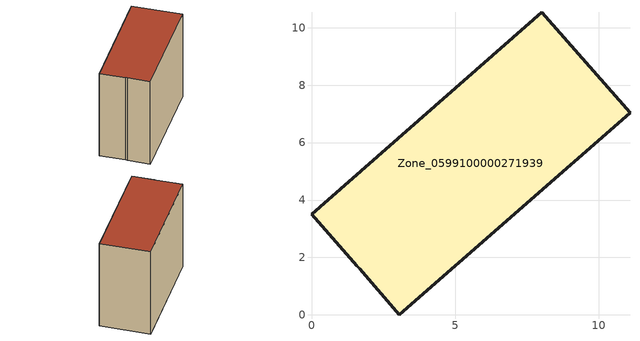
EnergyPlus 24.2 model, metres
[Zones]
Zone_0599100000271939
 floor ground (C_G): 3.05,0 1.69,1.61 1.58,1.72 0,3.5 8.02,10.54 11.09,7.04 z0
 wall outside (C_F): 8.02,10.54 0,3.5 1.58,1.72 1.69,1.61 3.05,0 11.09,7.04 8.02,10.54 z0:8.83
 roof outside (C_R): 1.69,1.61 3.05,0 11.09,7.04 8.02,10.54 0,3.5 1.58,1.72 z8.83
[BUILDING]
Pand.0599100000271939: North Axis=0; Terrain=City; Loads Convergence Tolerance Value=0.04; Temperature Convergence Tolerance Value=0.4; Solar Distribution=FullExterior; Maximum Number of Warmup Days=25; Minimum Number of Warmup Days=1
[Site:Location]
Rotterdam.The.Hague.AP_ZH_NLD Design_Conditions: Latitude=51.96; Longitude=4.45; Time Zone=1; Elevation=-4.5
[SITE:GROUNDTEMPERATURE:BUILDINGSURFACE]
18, 18, 18, 18, 18, 18, 18, 18, 18, 18, 18, 18
[MATERIAL] Thermal Absorptance=0.9; Solar Absorptance=0.7; Visible Absorptance=0.7
Name | Roughness | Thickness | Conductivity | Density | Specific Heat
G.TI.1946 | MediumSmooth | 0.15 | 1 | 540 | 1210
F.TI.1946 | Rough | 0.3 | 0.857143 | 1920 | 840
R.TI.1946 | MediumRough | 0.2 | 0.1 | 1500 | 1000
[CONSTRUCTION]
C_G: G.TI.1946
C_F: F.TI.1946
C_R: R.TI.1946
[ZONE]
Zone_0599100000271939: Type=1; Multiplier=1; Ceiling Height=Autocalculate; Volume=Autocalculate; Floor Area=autocalculate; Part of Total Floor Area=Yes
[ZONEINFILTRATION:DESIGNFLOWRATE]
Infil_Zone_0599100000271939: Zone or ZoneList or Space or SpaceList=Zone_0599100000271939; Schedule=AlwaysOn; Design Flow Rate Calculation Method=Flow/Area; Flow Rate per Floor Area=0.003; Constant Term Coefficient=1; Temperature Term Coefficient=0; Velocity Term Coefficient=0; Velocity Squared Term Coefficient=0
[HVACTEMPLATE:ZONE:IDEALLOADSAIRSYSTEM]
Zone_0599100000271939: Maximum Heating Supply Air Temperature=50; Minimum Cooling Supply Air Temperature=13; Maximum Heating Supply Air Humidity Ratio=0.0156; Minimum Cooling Supply Air Humidity Ratio=0.0077; Heating Limit=NoLimit; Cooling Limit=NoLimit; Dehumidification Control Type=ConstantSensibleHeatRatio; Cooling Sensible Heat Ratio=0.7; Dehumidification Setpoint=60; Humidification Control Type=None; Humidification Setpoint=30; Outdoor Air Method=None; Outdoor Air Flow Rate per Person=0.00944; Outdoor Air Flow Rate per Zone Floor Area=0; Outdoor Air Flow Rate per Zone=0; Demand Controlled Ventilation Type=None; Outdoor Air Economizer Type=NoEconomizer; Heat Recovery Type=None; Sensible Heat Recovery Effectiveness=0.7; Latent Heat Recovery Effectiveness=0.65
[ZONECONTROL:THERMOSTAT]
ThermostatControl_Zone_0599100000271939: Zone or ZoneList=Zone_0599100000271939; Control Type Schedule=DualSetpointControlType; Control 1=Thermostat_Zone_0599100000271939; Temperature Difference Between Cutout And Setpoint=0
[THERMOSTATSETPOINT:DUALSETPOINT]
Thermostat_Zone_0599100000271939: Heating Setpoint Temperature Schedule=HeatingSetpoint_Zone_0599100000271939; Cooling Setpoint Temperature Schedule=CoolingSetpoint_Zone_0599100000271939
[SCHEDULE:COMPACT]
HeatingSetpoint_Zone_0599100000271939: Through: 12/31, For: AllDays, Until: 24:00, 21
CoolingSetpoint_Zone_0599100000271939: Through: 12/31, For: AllDays, Until: 24:00, 24
DualSetpointControlType: Through: 12/31, For: AllDays, Until: 24:00, 4
AlwaysOn: Through: 12/31, For: AllDays, Until: 24:00, 1
